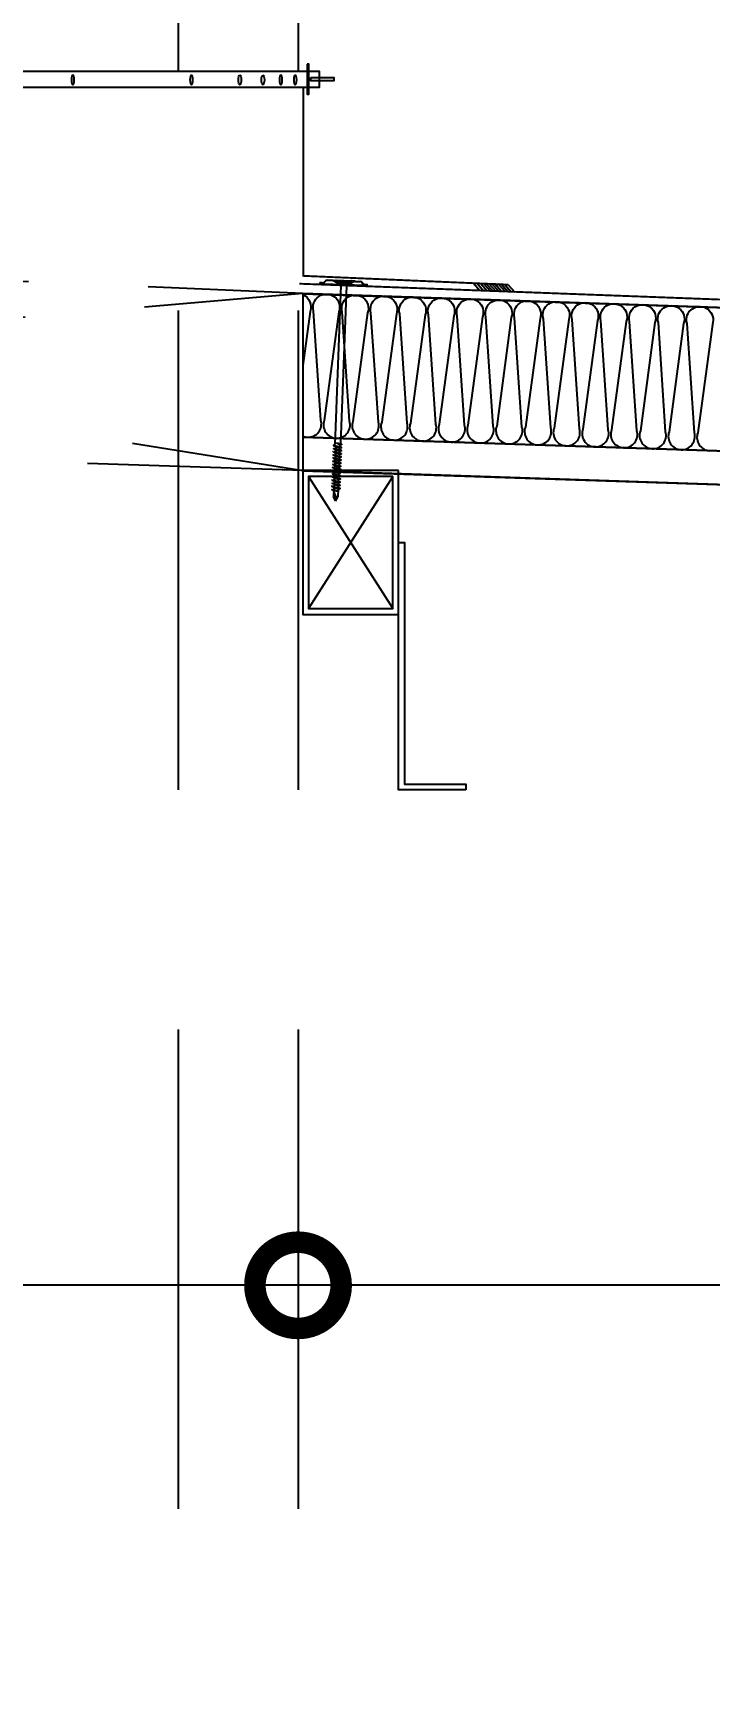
# Model space of a CAD drawing. Header units: millimetres. Extents: x 17311 to 801382, y -242618 to -104888.
# Drawn here: x 290104 to 290810, y -154672 to -152940 of the extents above; entities that cross this region are included whole.
import ezdxf

# ---------------------------------------------------------------- set-up
doc = ezdxf.new("R2010")
doc.units = ezdxf.units.MM
doc.header["$LTSCALE"] = 250
doc.linetypes.add('ghid', pattern=[3, 2, -1])
doc.linetypes.add('HID', pattern=[2.8, 1.8, -1])
doc.layers.get('Defpoints').update_dxf_attribs({"color": 151})
for name, color, linetype in [('1', 1, 'Continuous'), ('4', 4, 'Continuous'), ('7', 7, 'Continuous'), ('A-FIN-9', 7, 'Continuous'), ('A-OPEN', 1, 'Continuous'), ('A-WIN', 4, 'Continuous'), ('A-연도', 5, 'ghid'), ('ISL', 251, 'Continuous'), ('OPEN', 1, 'HID'), ('PANEL', 7, 'Continuous'), ('R-SMTL', 4, 'Continuous')]:
    doc.layers.add(name, color=color, linetype=linetype)
doc.layers.add('CK', color=221, linetype='Continuous', plot=False)
doc.layers.add('가이드', color=101, linetype='Continuous', lineweight=9)
doc.styles.add('Gdim', font='')
doc.styles.get('Gdim').set_extended_font_data('Dotum')
doc.dimstyles.new('Gdim50', dxfattribs={"dimscale": 30, "dimtxt": 3, "dimasz": 6, "dimexe": 1.5, "dimexo": 2, "dimgap": 1, "dimtad": 1, "dimdec": 0, "dimzin": 0, "dimdsep": 46, "dimlunit": 6, "dimtxsty": 'Gdim', "dimblk": 'DOTSMALL', "dimcen": 1.5, "dimdle": 1.5, "dimclrd": 256, "dimclre": 256, "dimclrt": 256, "dimazin": 0, "dimtfac": 1, "dimtdec": 0, "dimtix": 1, "dimtmove": 2, "dimatfit": 3, "dimldrblk": 'DOTSMALL', "dimfxl": 1.5, "dimtolj": 1, "dimtzin": 0, "dimlwd": -1, "dimlwe": -1, "dimarcsym": 1})

# ---------------------------------------------------------------- blocks, each defined once
blk = doc.blocks.new('_DotSmall')
at = {"color": 0, "linetype": 'ByBlock', "const_width": 0.5}
blk.add_lwpolyline([(-0.0625, 0, 1), (0.0625, 0, 1)], format="xyb", close=True, dxfattribs=at)
blk = doc.blocks.new('*D114')
at = {"layer": 'CK', "transparency": 16777216}
for p, q in [((290380.7, -154043.3), (290380.7, -154291.4)), ((291560.7, -154043.3), (291560.7, -154291.4)), ((291605.7, -154246.4), (290335.7, -154246.4))]:
    blk.add_line(p, q, dxfattribs=at)
at = {"layer": 'Defpoints', "color": 0, "transparency": 16777216}
for p in [(290380.7, -153983.3), (291560.7, -153983.3), (290380.7, -154246.4)]:
    blk.add_point(p, dxfattribs=at)
at = {"layer": 'CK', "transparency": 16777216, "xscale": 180, "yscale": 180, "zscale": 180, "rotation": 180}
blk.add_blockref('_DotSmall', (290380.7, -154246.4), dxfattribs=at)
at = {"layer": 'CK', "transparency": 16777216, "xscale": 180, "yscale": 180, "zscale": 180}
blk.add_blockref('_DotSmall', (291560.7, -154246.4), dxfattribs=at)
at = {"layer": 'CK', "transparency": 16777216, "insert": (290970.7, -154162.7), "char_height": 90, "attachment_point": 5, "style": 'Gdim'}
blk.add_mtext('\\A1;1,180', dxfattribs=at)
blk = doc.blocks.new('*D115')
at = {"layer": 'CK', "transparency": 16777216}
for p, q in [((288830.7, -154043.3), (288830.7, -154291.4)), ((290380.7, -154043.3), (290380.7, -154291.4)), ((290425.7, -154246.4), (288785.7, -154246.4))]:
    blk.add_line(p, q, dxfattribs=at)
at = {"layer": 'Defpoints', "color": 0, "transparency": 16777216}
for p in [(288830.7, -153983.3), (290380.7, -153983.3), (288830.7, -154246.4)]:
    blk.add_point(p, dxfattribs=at)
at = {"layer": 'CK', "transparency": 16777216, "xscale": 180, "yscale": 180, "zscale": 180, "rotation": 180}
blk.add_blockref('_DotSmall', (288830.7, -154246.4), dxfattribs=at)
at = {"layer": 'CK', "transparency": 16777216, "xscale": 180, "yscale": 180, "zscale": 180}
blk.add_blockref('_DotSmall', (290380.7, -154246.4), dxfattribs=at)
at = {"layer": 'CK', "transparency": 16777216, "insert": (289605.7, -154162.7), "char_height": 90, "attachment_point": 5, "style": 'Gdim'}
blk.add_mtext('\\A1;1,550', dxfattribs=at)
blk = doc.blocks.new('A$Cc29243e6')
at = {"layer": 'A-연도'}
for points in [[(10720, -200), (10720, -33638.3), (9170, -33638.3), (9170, -200)], [(10595, -200), (10595, -33638.3)]]:
    blk.add_lwpolyline(points, dxfattribs=at)
blk = doc.blocks.new('A$C6603cac8')
at = {"layer": '4'}
for points in [[(-75, 50), (-75, -50), (75, -50), (75, 50)], [(-69, 44), (-69, -44), (69, -44), (69, 44)]]:
    blk.add_lwpolyline(points, close=True, dxfattribs=at)
at = {"layer": 'A-OPEN'}
for p, q in [((-69, 44), (69, -44)), ((-69, -44), (69, 44))]:
    blk.add_line(p, q, dxfattribs=at)
blk = doc.blocks.new('TPO-디스크')
at = {"color": 7}
for p, q in [((-609616.5, 106992.9), (-609619, 106992.9)), ((-609619, 106992.1), (-609619, 106992.9)), ((-609616.2, 106992.1), (-609619, 106992.1)), ((-609618.5, 106992.1), (-609618.5, 106992.1)), ((-609616.2, 106992.1), (-609571.8, 106992.1)), ((-609614.4, 106993.8), (-609613.2, 106995)), ((-609614.1, 106993), (-609612.9, 106994.2)), ((-609606.1, 106995.9), (-609611.1, 106995.9)), ((-609606.2, 106995.1), (-609610.8, 106995.1)), ((-609582, 106995.9), (-609606.1, 106995.9)), ((-609600.5, 106992.4), (-609605, 106994.9)), ((-609600.4, 106993.2), (-609604.8, 106995.7)), ((-609588.8, 106992.1), (-609599.3, 106992.1)), ((-609588.9, 106992.9), (-609599.1, 106992.9)), ((-609597.5, 106992.1), (-609597.5, 106992.9)), ((-609590.5, 106992.1), (-609590.5, 106992.9)), ((-609587.7, 106993.2), (-609583.2, 106995.7)), ((-609587.5, 106992.4), (-609583, 106994.9)), ((-609582, 106995.9), (-609577, 106995.9)), ((-609581.8, 106995.1), (-609577.2, 106995.1)), ((-609573.9, 106993), (-609575.1, 106994.2)), ((-609573.7, 106993.8), (-609574.8, 106995)), ((-609571.8, 106992.1), (-609569, 106992.1)), ((-609571.5, 106992.9), (-609569, 106992.9)), ((-609570.5, 106992.1), (-609569.5, 106992.1)), ((-609569, 106992.1), (-609569, 106992.9))]:
    blk.add_line(p, q, dxfattribs=at)
for centre, start, end in [((-609616.5, 106995.9), 270, 315.833), ((-609616.2, 106995.1), 270, 315.833), ((-609611.1, 106992.9), 90, 135.833), ((-609610.8, 106992.1), 90, 135.833), ((-609606.2, 106992.1), 65.7787, 90), ((-609606.1, 106992.9), 65.7787, 90), ((-609599.3, 106995.1), 245.7787, 270), ((-609599.1, 106995.9), 245.7787, 270), ((-609588.9, 106995.9), 270, 294.2213), ((-609588.8, 106995.1), 270, 294.2213), ((-609582, 106992.9), 90, 114.2213), ((-609581.8, 106992.1), 90, 114.2213), ((-609577.2, 106992.1), 44.167, 90), ((-609577, 106992.9), 44.167, 90), ((-609571.8, 106995.1), 224.167, 270), ((-609571.5, 106995.9), 224.167, 270)]:
    blk.add_arc(centre, 3, start, end, dxfattribs=at)
blk = doc.blocks.new('TPO-디스크+볼트')
at = {"layer": '1', "ltscale": 0.2}
for p, q in [((-609601.8, 106995.9), (-609586.3, 106995.9)), ((-609601.8, 106994.7), (-609586.3, 106994.7)), ((-609597, 106990.9), (-609600.6, 106994.7)), ((-609598.1, 106995.9), (-609595.6, 106991.6)), ((-609597, 106990.9), (-609597, 106824.4)), ((-609597, 106990.9), (-609591, 106990.9)), ((-609595.6, 106991.6), (-609594, 106990.7)), ((-609595.6, 106991.6), (-609592.4, 106991.6)), ((-609594.6, 106991.6), (-609594.6, 106995.9)), ((-609592.4, 106991.6), (-609594, 106990.7)), ((-609593.4, 106991.6), (-609593.4, 106995.9)), ((-609590, 106995.9), (-609592.4, 106991.6)), ((-609591, 106990.9), (-609587.5, 106994.7)), ((-609591, 106990.9), (-609591, 106825.7)), ((-609598.2, 106823.7), (-609597, 106824.4)), ((-609598.2, 106823.7), (-609589.8, 106821.7)), ((-609598.2, 106823.7), (-609591.8, 106822.4)), ((-609598.2, 106823.5), (-609596.2, 106822.2)), ((-609598.2, 106823.5), (-609589.8, 106821.5)), ((-609598.2, 106820.5), (-609589.8, 106818.5)), ((-609598.2, 106820.5), (-609591.8, 106819.2)), ((-609598.2, 106820.3), (-609596.2, 106819)), ((-609598.2, 106820.3), (-609589.8, 106818.3)), ((-609596.2, 106822.2), (-609596.2, 106820.1)), ((-609596.2, 106822.2), (-609596.2, 106820.1)), ((-609596.2, 106822.2), (-609591.8, 106821.3)), ((-609596.2, 106819), (-609596.2, 106816.8)), ((-609596.2, 106819), (-609591.8, 106818.1)), ((-609595.2, 106826.4), (-609589.8, 106825)), ((-609595.2, 106826.4), (-609589.8, 106824.8)), ((-609595.2, 106826.4), (-609591, 106825.7)), ((-609595.2, 106826.4), (-609591.8, 106824.6)), ((-609589.8, 106824.8), (-609591.8, 106824.6)), ((-609591.8, 106824.6), (-609591.8, 106822.4)), ((-609591.8, 106824.6), (-609591.8, 106822.5)), ((-609589.8, 106821.7), (-609591.8, 106822.4)), ((-609589.8, 106821.5), (-609591.8, 106821.3)), ((-609591.8, 106821.3), (-609591.8, 106819.2)), ((-609591.8, 106821.3), (-609591.8, 106819.2)), ((-609589.8, 106818.5), (-609591.8, 106819.2)), ((-609589.8, 106818.3), (-609591.8, 106818.1)), ((-609591.8, 106818.1), (-609591.8, 106815.9)), ((-609589.8, 106825), (-609591, 106825.7)), ((-609598.2, 106817.2), (-609589.8, 106815.2)), ((-609598.2, 106817.2), (-609591.8, 106815.9)), ((-609598.2, 106817), (-609596.2, 106815.7)), ((-609598.2, 106817), (-609589.8, 106815)), ((-609598.2, 106813.9), (-609589.8, 106811.9)), ((-609598.2, 106813.9), (-609591.8, 106812.6)), ((-609598.2, 106813.7), (-609596.2, 106812.4)), ((-609598.2, 106813.7), (-609589.8, 106811.7)), ((-609598.2, 106810.6), (-609589.8, 106808.6)), ((-609598.2, 106810.6), (-609591.8, 106809.3)), ((-609598.2, 106810.4), (-609596.2, 106809.1)), ((-609598.2, 106810.4), (-609589.8, 106808.4)), ((-609598.2, 106807.3), (-609589.8, 106805.3)), ((-609598.2, 106807.3), (-609591.8, 106806)), ((-609598.2, 106807.1), (-609596.2, 106805.8)), ((-609598.2, 106807.1), (-609589.8, 106805.1)), ((-609598.2, 106804), (-609589.8, 106802)), ((-609598.2, 106804), (-609591.8, 106802.7)), ((-609598.2, 106803.8), (-609596.2, 106802.5)), ((-609598.2, 106803.8), (-609589.8, 106801.8)), ((-609598.2, 106800.7), (-609589.8, 106798.7)), ((-609598.2, 106800.7), (-609591.8, 106799.4)), ((-609598.2, 106800.5), (-609596.2, 106799.2)), ((-609598.2, 106800.5), (-609589.8, 106798.5)), ((-609596.2, 106815.7), (-609596.2, 106813.5)), ((-609596.2, 106815.7), (-609591.8, 106814.8)), ((-609596.2, 106812.4), (-609596.2, 106810.2)), ((-609596.2, 106812.4), (-609591.8, 106811.5)), ((-609596.2, 106809.1), (-609596.2, 106806.9)), ((-609596.2, 106809.1), (-609591.8, 106808.2)), ((-609596.2, 106805.8), (-609596.2, 106803.6)), ((-609596.2, 106805.8), (-609591.8, 106804.9)), ((-609596.2, 106802.5), (-609591.8, 106801.6)), ((-609596.2, 106802.5), (-609596.2, 106800.3)), ((-609589.8, 106815.2), (-609591.8, 106815.9)), ((-609589.8, 106815), (-609591.8, 106814.8)), ((-609591.8, 106814.8), (-609591.8, 106812.6)), ((-609589.8, 106811.9), (-609591.8, 106812.6)), ((-609589.8, 106811.7), (-609591.8, 106811.5)), ((-609591.8, 106811.5), (-609591.8, 106809.3)), ((-609589.8, 106808.6), (-609591.8, 106809.3)), ((-609589.8, 106808.4), (-609591.8, 106808.2)), ((-609591.8, 106808.2), (-609591.8, 106806)), ((-609589.8, 106805.3), (-609591.8, 106806)), ((-609589.8, 106805.1), (-609591.8, 106804.9)), ((-609591.8, 106804.9), (-609591.8, 106802.7)), ((-609589.8, 106802), (-609591.8, 106802.7)), ((-609589.8, 106801.8), (-609591.8, 106801.6)), ((-609591.8, 106801.6), (-609591.8, 106799.4)), ((-609598.2, 106797.4), (-609589.8, 106795.4)), ((-609598.2, 106797.4), (-609591.8, 106796.1)), ((-609598.2, 106797.2), (-609596.2, 106795.9)), ((-609598.2, 106797.2), (-609589.8, 106795.2)), ((-609598.2, 106794.1), (-609589.8, 106792.1)), ((-609598.2, 106794.1), (-609591.8, 106792.8)), ((-609598.2, 106793.9), (-609596.2, 106792.6)), ((-609598.2, 106793.9), (-609589.8, 106791.9)), ((-609598.2, 106790.8), (-609589.8, 106788.8)), ((-609598.2, 106790.8), (-609591.8, 106789.5)), ((-609598.2, 106790.6), (-609596.2, 106789.3)), ((-609598.2, 106790.6), (-609589.8, 106788.6)), ((-609598.2, 106787.5), (-609589.8, 106785.5)), ((-609598.2, 106787.5), (-609591.8, 106786.2)), ((-609598.2, 106787.3), (-609596.2, 106786)), ((-609598.2, 106787.3), (-609589.8, 106785.3)), ((-609598.2, 106784.2), (-609589.8, 106782.2)), ((-609598.2, 106784.2), (-609591.8, 106782.9)), ((-609598.2, 106784), (-609596.2, 106782.7)), ((-609598.2, 106784), (-609589.8, 106782)), ((-609596.2, 106799.2), (-609591.8, 106798.3)), ((-609596.2, 106799.2), (-609596.2, 106797)), ((-609596.2, 106795.9), (-609596.2, 106793.7)), ((-609596.2, 106795.9), (-609591.8, 106795)), ((-609596.2, 106792.6), (-609596.2, 106790.4)), ((-609596.2, 106792.6), (-609591.8, 106791.7)), ((-609596.2, 106789.3), (-609596.2, 106787.1)), ((-609596.2, 106789.3), (-609591.8, 106788.4)), ((-609596.2, 106786), (-609591.8, 106785.1)), ((-609596.2, 106786), (-609596.2, 106783.8)), ((-609589.8, 106798.7), (-609591.8, 106799.4)), ((-609589.8, 106798.5), (-609591.8, 106798.3)), ((-609591.8, 106798.3), (-609591.8, 106796.1)), ((-609589.8, 106795.4), (-609591.8, 106796.1)), ((-609589.8, 106795.2), (-609591.8, 106795)), ((-609591.8, 106795), (-609591.8, 106792.8)), ((-609589.8, 106792.1), (-609591.8, 106792.8)), ((-609589.8, 106791.9), (-609591.8, 106791.7)), ((-609591.8, 106791.7), (-609591.8, 106789.5)), ((-609589.8, 106788.8), (-609591.8, 106789.5)), ((-609589.8, 106788.6), (-609591.8, 106788.4)), ((-609591.8, 106788.4), (-609591.8, 106786.2)), ((-609589.8, 106785.5), (-609591.8, 106786.2)), ((-609589.8, 106785.3), (-609591.8, 106785.1)), ((-609591.8, 106785.1), (-609591.8, 106782.9)), ((-609598.2, 106780.9), (-609589.8, 106778.9)), ((-609598.2, 106780.9), (-609591.8, 106779.6)), ((-609598.2, 106780.7), (-609596.2, 106779.4)), ((-609598.2, 106780.7), (-609589.8, 106778.7)), ((-609598.2, 106777.6), (-609591.8, 106776.1)), ((-609598.2, 106777.4), (-609596.2, 106776.1)), ((-609598.2, 106777.4), (-609591.8, 106775.9)), ((-609596.2, 106782.7), (-609596.2, 106780.5)), ((-609596.2, 106782.7), (-609591.8, 106781.8)), ((-609596.2, 106779.4), (-609596.2, 106777.2)), ((-609596.2, 106779.4), (-609591.8, 106778.5)), ((-609596.2, 106776.1), (-609596.2, 106770.2)), ((-609591.8, 106775.9), (-609596.2, 106776.1)), ((-609593.5, 106769.5), (-609596.2, 106776.1)), ((-609594.4, 106768.1), (-609596.2, 106774.6)), ((-609594, 106765.9), (-609596.2, 106770.2)), ((-609594, 106765.9), (-609591.8, 106770.2)), ((-609589.8, 106782.2), (-609591.8, 106782.9)), ((-609589.8, 106782), (-609591.8, 106781.8)), ((-609591.8, 106781.8), (-609591.8, 106779.6)), ((-609589.8, 106778.9), (-609591.8, 106779.6)), ((-609589.8, 106778.7), (-609591.8, 106778.5)), ((-609591.8, 106778.5), (-609591.8, 106770.2))]:
    blk.add_line(p, q, dxfattribs=at)
for centre, radius, start, end in [((-609601.8, 106995.3), 0.595, 90, 180), ((-609601.8, 106995.3), 0.595, 180, 270), ((-609586.3, 106995.3), 0.595, 360, 90), ((-609586.3, 106995.3), 0.595, 270, 360), ((-609598.2, 106823.6), 0.118, 104.3568, 255.6431), ((-609598.2, 106820.4), 0.118, 104.3568, 255.6431), ((-609589.9, 106824.9), 0.151, 306.6691, 53.3309), ((-609589.9, 106821.6), 0.151, 306.6691, 53.3309), ((-609589.9, 106818.4), 0.151, 306.6691, 53.3309), ((-609598.2, 106817.1), 0.118, 104.3568, 255.6431), ((-609598.2, 106813.8), 0.118, 104.3568, 255.6431), ((-609598.2, 106810.5), 0.118, 104.3568, 255.6431), ((-609598.2, 106807.2), 0.118, 104.3568, 255.6431), ((-609598.2, 106803.9), 0.118, 104.3568, 255.6431), ((-609598.2, 106800.6), 0.118, 104.3568, 255.6431), ((-609589.9, 106815.1), 0.151, 306.6691, 53.3309), ((-609589.9, 106811.8), 0.151, 306.6691, 53.3309), ((-609589.9, 106808.5), 0.151, 306.6691, 53.3309), ((-609589.9, 106805.2), 0.151, 306.6691, 53.3309), ((-609589.9, 106801.9), 0.151, 306.6691, 53.3309), ((-609598.2, 106797.3), 0.118, 104.3568, 255.6431), ((-609598.2, 106794), 0.118, 104.3568, 255.6431), ((-609598.2, 106790.7), 0.118, 104.3568, 255.6431), ((-609598.2, 106787.4), 0.118, 104.3568, 255.6431), ((-609598.2, 106784.1), 0.118, 104.3568, 255.6431), ((-609589.9, 106798.6), 0.151, 306.6691, 53.3309), ((-609589.9, 106795.3), 0.151, 306.6691, 53.3309), ((-609589.9, 106792), 0.151, 306.6691, 53.3309), ((-609589.9, 106788.7), 0.151, 306.6691, 53.3309), ((-609589.9, 106785.4), 0.151, 306.6691, 53.3309), ((-609598.2, 106780.8), 0.118, 104.3568, 255.6431), ((-609598.2, 106777.5), 0.118, 104.3568, 255.6431), ((-609591.6, 106767.4), 2.86, 94.6753, 211.7963), ((-609589.9, 106782.1), 0.151, 306.6691, 53.3309), ((-609589.9, 106778.8), 0.151, 306.6691, 53.3309)]:
    blk.add_arc(centre, radius, start, end, dxfattribs=at)
at = {"layer": '가이드'}
blk.add_blockref('TPO-디스크', (0, 0), dxfattribs=at)
blk = doc.blocks.new('A$Cda397434')
at = {"layer": '4', "color": 9}
blk.add_lwpolyline([(2639.3, -272.9, 2, 2, 0), (2425.5, -263.7, 2, 2, 0), (2425.5, -263.7, 2, 2, 0), (2425.5, -67.9, 2, 0, 0)], format="xyseb", dxfattribs=at)
at = {"layer": '4', "const_width": 2}
blk.add_lwpolyline([(2421.5, -271.9), (4105, -335.2)], dxfattribs=at)
at = {"layer": '7'}
for p, q in [((2603.1, -271.3, 0), (2609.7, -279, 0)), ((2607, -271.5, 0), (2613.6, -279.2, 0)), ((2610.9, -271.7, 0), (2617.5, -279.3, 0)), ((2613.4, -271.8, 0), (2620.4, -279.4, 0)), ((2616.2, -271.9, 0), (2623.1, -279.5, 0)), ((2619.4, -272, 0), (2626.4, -279.6, 0)), ((2622.6, -272.2, 0), (2629.6, -279.8, 0)), ((2625.1, -271.5, 0), (2632.8, -279.9, 0)), ((2628.5, -271.8, 0), (2636, -280, 0)), ((2631.9, -272.1, 0), (2639, -280, 0)), ((2635.4, -272.5, 0), (2642.4, -280.3, 0)), ((2639.3, -272.9, 0), (2646.4, -280.7, 0))]:
    blk.add_line(p, q, dxfattribs=at)
at = {"layer": 'A-FIN-9'}
blk.add_line((2425, -281.8), (2425, -466.9), dxfattribs=at)
at = {"layer": 'A-WIN'}
blk.add_lwpolyline([(2595, -800), (2525, -800), (2525, -541.9), (2531, -541.9), (2531, -794), (2595, -794)], close=True, dxfattribs=at)
at = {"layer": 'ISL'}
for points in [[(2425, -431, 0.092518), (2430, -432.1, 0.509267), (2443.8, -414.4), (2436.2, -300.4, -1.372593), (2462.6, -301.3), (2447.4, -414.5, 0.509267), (2460, -433.1, 0.509267), (2473.8, -415.4), (2466.1, -301.4, -1.372593), (2492.6, -302.3), (2477.3, -415.5, 0.509267), (2490, -434.1, 0.509267), (2503.8, -416.4), (2496.1, -302.4, -1.372593), (2522.6, -303.3), (2507.3, -416.5, 0.509267), (2520, -435.1, 0.509267), (2533.8, -417.4), (2526.1, -303.4, -1.372593), (2552.6, -304.3), (2537.3, -417.5, 0.509267), (2549.9, -436.1, 0.509267), (2563.8, -418.4), (2556.1, -304.4, -1.372593), (2582.6, -305.3), (2567.3, -418.5, 0.509267), (2579.9, -437.1, 0.509267), (2593.8, -419.4), (2586.1, -305.4, -1.372593), (2612.5, -306.3), (2597.3, -419.5, 0.509267), (2609.9, -438.1, 0.509267), (2623.7, -420.4), (2616.1, -306.4, -1.372593), (2642.5, -307.3), (2627.3, -420.5, 0.509267), (2639.9, -439.1, 0.509267), (2653.7, -421.4), (2646, -307.4, -1.372593), (2672.5, -308.3), (2657.2, -421.5, 0.509267), (2669.9, -440.1, 0.509267), (2683.7, -422.4), (2676, -308.4, -1.372593), (2702.5, -309.3), (2687.2, -422.5, 0.509267), (2699.9, -441.1, 0.509267), (2713.7, -423.4), (2706, -309.4, -1.372593), (2732.5, -310.3), (2717.2, -423.5, 0.509267), (2729.8, -442.1, 0.509267), (2743.7, -424.4), (2736, -310.4, -1.372593), (2762.5, -311.3), (2747.2, -424.5, 0.509267), (2759.8, -443.1, 0.509267), (2773.7, -425.4), (2766, -311.4, -1.372593), (2792.4, -312.3), (2777.2, -425.5, 0.509267), (2789.8, -444.1, 0.509267), (2803.6, -426.4), (2796, -312.4, -1.372593), (2822.4, -313.3), (2807.2, -426.5, 0.509267), (2819.8, -445.1, 0.509267), (2833.6, -427.4), (2825.9, -313.4, -1.372593), (2852.4, -314.3), (2837.1, -427.5, 0.509267), (2849.8, -446.1, 0.509267)], [(2425, -283.4, -0.396945), (2432.6, -300.9), (2425, -357.4)]]:
    blk.add_lwpolyline(points, format="xyb", dxfattribs=at)
at = {"layer": 'OPEN', "linetype": 'HID', "ltscale": 0.5}
for p, q in [((865, -215.4), (2425, -466.9)), ((865, -415.4), (2425, -281.8))]:
    blk.add_line(p, q, dxfattribs=at)
blk.add_lwpolyline([(865, -215.4), (2425, -281.8), (2425, -466.9), (865, -415.4)], close=True, dxfattribs=at)
at = {"layer": 'PANEL'}
for p, q in [((2425, -281.9), (4105, -337.9)), ((2425, -282.4), (4105, -338.4)), ((2425, -431.5), (4100, -487.3)), ((2425, -432), (4100, -487.8)), ((2425, -466.5), (4098.9, -522.3)), ((2425, -467), (4098.8, -522.8))]:
    blk.add_line(p, q, dxfattribs=at)
at = {"layer": 'R-SMTL', "color": 9, "elevation": 0}
for points in [[(2429.5, -67.1), (857.2, -67.1), (857.2, -50), (2429.5, -50)], [(2431.4, -50), (2442.2, -50), (2442.2, -67.1), (2431.4, -67.1)]]:
    blk.add_lwpolyline(points, dxfattribs=at)
at = {"layer": 'R-SMTL', "color": 9}
for points in [[(2429.5, -43), (2429.5, -74.1), (2431.4, -74.1), (2431.4, -43)], [(2433.3, -56.7), (2457.3, -56.7), (2457.3, -60.4), (2433.3, -60.4)]]:
    blk.add_lwpolyline(points, close=True, dxfattribs=at)
at = {"layer": 'R-SMTL', "color": 9, "extrusion": (0, 0, -1)}
for centre in [(2185, -59.2), (2308.7, -59.2), (2402.1, -59.2), (2417.1, -59.2)]:
    blk.add_ellipse(centre, major_axis=(0, 5.05), ratio=0.29412, dxfattribs=at)
at = {"layer": 'R-SMTL', "color": 9}
for centre in [(2359.3, -59.2), (2383.4, -59.2)]:
    blk.add_ellipse(centre, major_axis=(0, 5.05), ratio=0.29412, dxfattribs=at)
at = {"layer": 'A-WIN', "rotation": 270}
blk.add_blockref('A$C6603cac8', (2475, -541.9), dxfattribs=at)
at = {"layer": '가이드', "rotation": 357.8493489315746}
blk.add_blockref('TPO-디스크+볼트', (607617.1, -130065.4), dxfattribs=at)

msp = doc.modelspace()

# ---------------------------------------------------------------- block references
at = {"layer": 'A-FIN-9'}
msp.add_blockref('A$Cda397434', (287960.7, -152929.5), dxfattribs=at)
at = {"layer": 'A-연도'}
msp.add_blockref('A$Cc29243e6', (279660.7, -152279.5, 0), dxfattribs=at)

# ---------------------------------------------------------------- dimensions: what is measured, and where the dimension line sits
at = {"layer": 'CK'}
for base, p1, p2, picture, middle in [((288830.7, -154246.4), (290380.7, -153983.3), (288830.7, -153983.3), '*D115', (289605.7, -154162.7)), ((290380.7, -154246.4), (291560.7, -153983.3), (290380.7, -153983.3), '*D114', (290970.7, -154162.7))]:
    dim = msp.add_linear_dim(base=base, p1=p1, p2=p2, dimstyle='Gdim50', dxfattribs=at)
    dim.commit()
    dim.dimension.update_dxf_attribs({"geometry": picture, "text_midpoint": middle})

doc.saveas('drawing.dxf')
